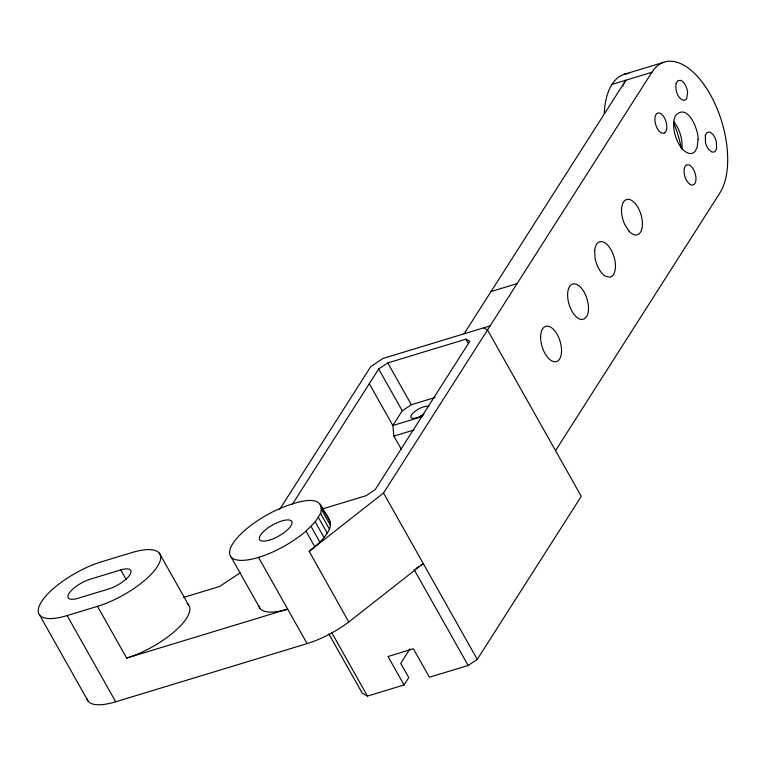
<?xml version="1.0" encoding="UTF-8"?>
<svg xmlns="http://www.w3.org/2000/svg" width="766" height="766" viewBox="0 0 766 766"><rect width="100%" height="100%" fill="white"/><g stroke="black" fill="none" stroke-linecap="round" stroke-linejoin="round"><path stroke-width="1.15" d="M320.609 513.459C326.651 487.454 280.5 507.647 271.528 512.473A51.935 17.848 -29.4 0 0 233.295 558.72A51.935 17.848 -29.4 0 0 306.007 531.125L315.238 521.876L320.609 513.459L329.428 529.124C325.043 538.326 317.057 545.124 309.196 551.319L348.779 621.992A51.935 17.848 -29.4 0 1 307.099 643.603L115.714 701.79A51.935 17.848 -29.4 0 1 86.96 698.707M329.428 529.124C333.67 519.779 323.06 512.31 320.36 504.191M279.724 509.342L370.792 366.56L382.952 358.469L490.135 325.876M292.21 504.564L378.682 368.992L387.807 362.921L465.91 339.175L469.817 341.282L375.196 489.618L366.081 495.688L321.931 509.112M435.136 397.506L411.361 404.735L402.246 410.796L392.853 425.523L393.887 436.084L401.499 449.585M464.1 333.794L625.841 80.2A73.756 37.515 73.1 0 0 622.825 86.003M309.196 551.319L383.517 493.026L651.876 72.291A73.756 37.515 73.1 0 1 710.226 94.457A73.756 37.515 73.1 0 1 719.877 192.975L555.532 450.647M410.011 648.821L400.733 663.366L408.747 677.594L404.055 684.957L367.479 696.074L362.28 693.259L328.815 633.884M404.055 684.957L388.027 656.51L413.381 648.802L429.41 677.24L468.15 665.462L477.266 659.392L581.27 496.339L487.53 329.964L483.624 327.858M348.942 621.858L423.272 563.565L420.534 565.385M424.067 414.119L419.088 416.848A10.533 3.619 -29.4 0 1 412.711 413.401A10.533 3.619 -29.4 0 1 428.797 406.545M240.457 572.604L219.631 586.469L183.514 597.451M415.976 568.42L418.705 566.601M420.917 415.967L423.033 415.296M623.869 74.407L663.787 62.276M611.957 84.423L651.876 72.291M491.054 291.53L517.088 283.611M421.98 416.666L392.853 425.523L369.298 383.718M393.887 436.084L414.224 429.898M120.75 569.923L90.369 579.163A18.441 6.339 -29.4 0 0 69.093 593.324A18.441 6.339 -29.4 0 0 78.199 598.246L108.571 589.016A18.441 6.339 -29.4 0 0 129.847 574.854A18.441 6.339 -29.4 0 0 120.75 569.923L126.017 579.278M67.14 615.586L97.512 606.356A51.935 17.848 -29.4 0 0 157.442 566.467A51.935 17.848 -29.4 0 0 131.8 552.592L101.428 561.823A51.935 17.848 -29.4 0 0 41.508 601.712A51.935 17.848 -29.4 0 0 67.14 615.586L115.714 701.79M97.512 606.356L126.658 658.071L287.671 609.114A51.935 17.848 -29.4 0 1 258.918 606.03M465.91 339.175L468.208 343.254M387.807 362.921L411.361 404.735M378.682 368.992L402.246 410.796M383.517 493.026L477.266 659.392M414.147 569.636L468.15 665.462M321.567 506.719L330.395 522.383M321.653 509.84L330.481 525.505M318.455 517.51L327.274 533.174M315.238 521.876L324.066 537.54M311.053 526.453L319.882 542.117M306.007 531.125L314.826 546.79M331.668 632.534L367.479 696.074M258.525 557.399L307.099 643.603M230.987 556.834L260.124 608.558M159.347 553.148L188.493 604.872M39.593 615.031L88.167 701.235M187.067 603.541A51.935 17.848 -29.4 0 1 175.912 630.246A51.935 17.848 -29.4 0 1 126.658 658.071M604.25 113.263A73.756 37.515 73.1 0 1 628.685 73.421M673.515 121.401A21.601 10.992 73.1 0 1 681.826 149.083M673.534 122.627A65.847 33.503 73.1 0 1 681.185 147.752M698.104 139.297L697.108 147.57L695.049 151.362A21.601 10.992 73.1 0 1 678.504 143.366A21.601 10.992 73.1 0 1 675.555 115.589C687.562 102.29 698.487 129.751 698.104 139.297M594.675 250.319L595.086 258.276A18.441 9.384 73.1 0 0 597.662 266.491L600.324 271.212A18.441 9.384 73.1 0 0 605.083 276.009L609.822 277.196A18.441 9.384 73.1 0 0 611.096 249.879A18.441 9.384 73.1 0 0 594.675 250.319M676.148 83.417C675.018 89.66 677.297 98.881 684.201 100.528L686.595 98.958L687.629 92.571A10.533 5.362 73.1 0 0 680.763 80.382L677.948 80.602L676.148 83.417M684.431 168.013L684.076 170.186A10.533 5.362 73.1 0 0 690.999 184.874A10.533 5.362 73.1 0 0 695.461 174.514L694.638 171.89A10.533 5.362 73.1 0 0 684.431 168.013M705.342 135.228L705.486 142.562A10.533 5.362 73.1 0 0 708.828 149.648L711.911 152.099L714.726 151.888L716.526 149.064L716.373 141.739A10.533 5.362 73.1 0 0 711.518 133.112L709.958 132.192L707.142 132.413L705.342 135.228M569.55 286.599L568.707 288.284A18.441 9.384 73.1 0 0 570.143 307.444A18.441 9.384 73.1 0 0 581.346 319.499L584.257 318.982L586.555 316.77A18.441 9.384 73.1 0 0 584.142 292.143A18.441 9.384 73.1 0 0 569.55 286.599M664.62 132.853L663.299 133.303A10.533 5.362 73.1 0 1 654.94 120.875A10.533 5.362 73.1 0 1 661.412 114.077L662.935 115.618A10.533 5.362 73.1 0 1 664.62 132.853M628.8 230.901L624.625 224.227A18.441 9.384 73.1 0 1 627.651 199.323A18.441 9.384 73.1 0 1 642.406 222.877A18.441 9.384 73.1 0 1 628.8 230.901M268.799 540.289A18.441 6.339 -29.4 0 0 291.97 522.067A18.441 6.339 -29.4 0 0 266.252 529.191A18.441 6.339 -29.4 0 0 268.799 540.289M540.652 336.494A18.441 9.384 73.1 0 0 555.905 361.724A18.441 9.384 73.1 0 0 556.729 333.631A18.441 9.384 73.1 0 0 540.652 336.494"/></g></svg>
